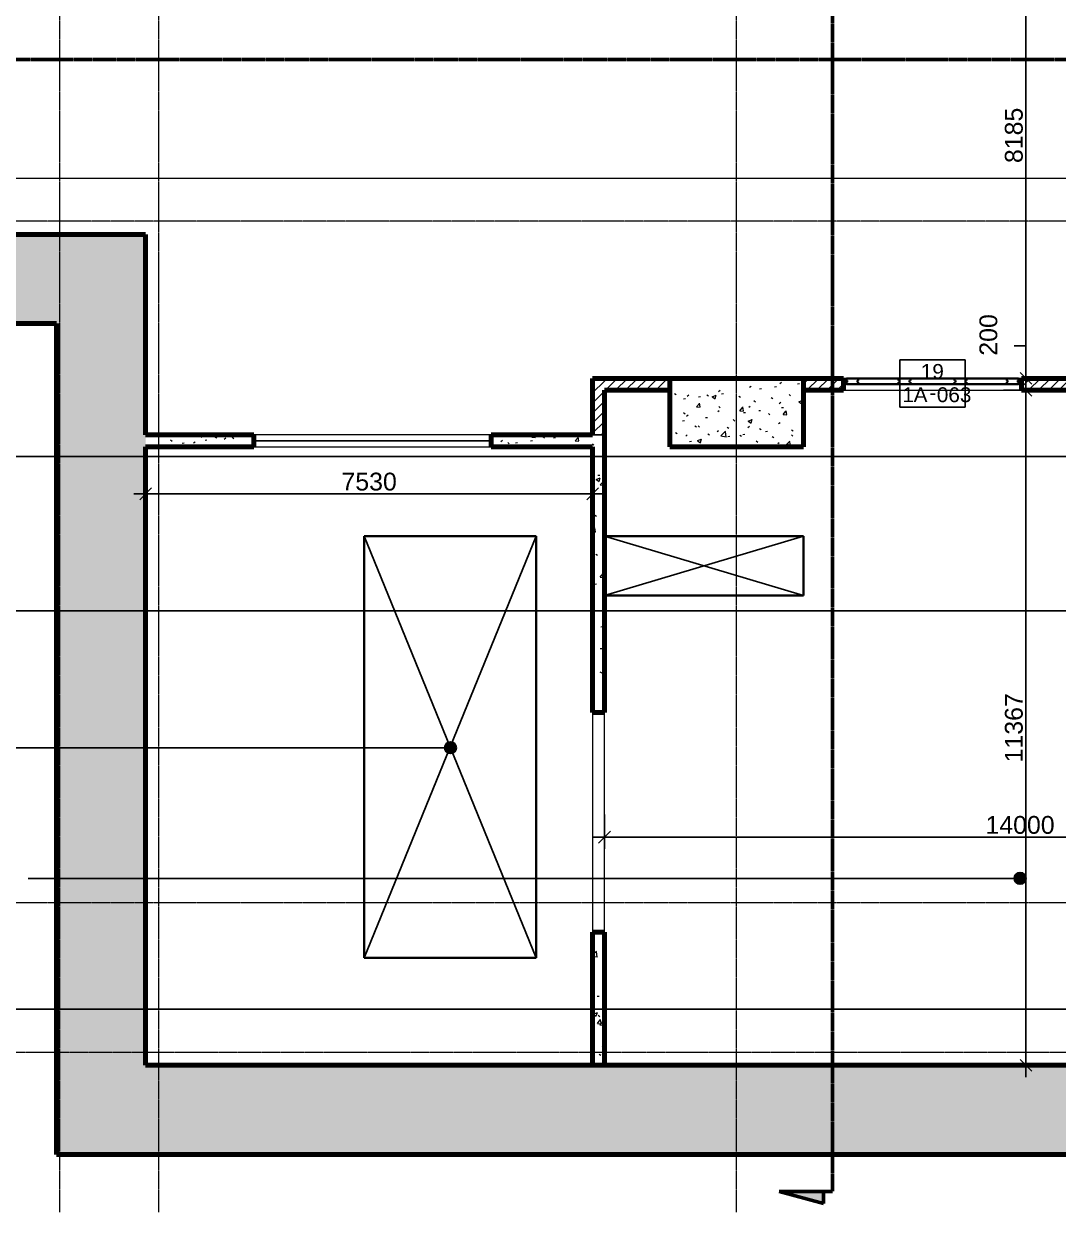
# Model space of a CAD drawing. Header units: millimetres. Extents: x -725999 to -647408, y -21008 to 19019.
# Drawn here: x -699690 to -682264, y -21008 to -994 of the extents above; entities that cross this region are included whole.
import ezdxf
from ezdxf.xclip import XClip

# ---------------------------------------------------------------- set-up
doc = ezdxf.new("R2010")
doc.units = ezdxf.units.MM
doc.header["$XCLIPFRAME"] = 0
doc.linetypes.add('DPA_Grid _ Level 100', pattern=[10, 5.5, -1.6, 1.3, -1.6])
for name, color, linetype, lineweight in [('_ _ A-DETL-OPENING', 1, 'Continuous', 25), ('A-ANNO-DIMS', 1, 'Continuous', 9), ('A-COLS', 5, 'Continuous', 70), ('A-COLS-E', 1, 'Continuous', 35), ('A-DETL-THIN', 1, 'Continuous', 25), ('A-DOOR', 3, 'Continuous', 25), ('A-DOOR-E', 2, 'Continuous', 25), ('A-DOOR-FRAM', 3, 'Continuous', 25), ('A-DOOR-IDEN', 3, 'Continuous', 25), ('A-FLOR-E', 2, 'Continuous', 35), ('A-GENM', 1, 'Continuous', 9), ('A-ROOM-IDEN', 3, 'Continuous', 25), ('A-WALL', 5, 'Continuous', 35), ('A-WALL-PATT', 1, 'Continuous', 9), ('G-ANNO-SECL', 3, 'Continuous', 9), ('S-GRID', 251, 'Continuous', 9), ('WALL-E', 2, 'Continuous', 9)]:
    doc.layers.add(name, color=color, linetype=linetype, lineweight=lineweight)
doc.styles.add('Arial_1', font='arial.ttf', dxfattribs={"height": 250})
doc.styles.add('Arial_2', font='arial.ttf', dxfattribs={"height": 300})
doc.styles.add('Arial_3', font='arial.ttf', dxfattribs={"height": 2.5})
doc.dimstyles.new('DPA-DIM-3_0_T-T', dxfattribs={"dimscale": 304.8, "dimtxt": 306.07782, "dimasz": 0.656168, "dimexe": 0.656168, "dimexo": 0.0625, "dimgap": 0.164042, "dimtad": 1, "dimdec": 0, "dimzin": 0, "dimdsep": 46, "dimtxsty": 'Arial_2', "dimblk1": 'OBLIQUE', "dimblk2": 'OBLIQUE', "dimsah": 1, "dimcen": 0.09, "dimdle": 0.656168, "dimadec": 8, "dimazin": 0, "dimtfac": 1, "dimtdec": 4, "dimtix": 1, "dimtmove": 0, "dimatfit": 3, "dimfxl": 1.312336, "dimfxlon": 1, "dimtvp": 1, "dimtolj": 1, "dimtzin": 0, "dimarcsym": 2})
doc.dimstyles.new('DPA-DIM-3_0_T-T_1', dxfattribs={"dimscale": 304.8, "dimtxt": 306.07782, "dimasz": 0.656168, "dimexe": 0.656168, "dimexo": 0.0625, "dimgap": 0.164042, "dimtad": 1, "dimdec": 0, "dimzin": 0, "dimdsep": 46, "dimtxsty": 'Arial_2', "dimblk1": 'OBLIQUE', "dimblk2": 'OBLIQUE', "dimsah": 1, "dimcen": 0.09, "dimdle": 0.656168, "dimadec": 8, "dimazin": 0, "dimtfac": 1, "dimtdec": 4, "dimtix": 1, "dimtmove": 1, "dimatfit": 3, "dimfxl": 1.312336, "dimfxlon": 1, "dimtvp": 1, "dimtolj": 1, "dimtzin": 0, "dimarcsym": 2})
pattern_1 = [(50, (0, 0), (728.7365, -63.7558), [76.2, -838.2]), (355, (0, 0), (-140.9716, 764.2276), [60.96, -670.56]), (100.451, (60.7, -5.3), (587.77, 700.46675), [64.76, -712.36]), (46.184, (0, 203.2), (1084.3162, -168.171), [114.3, -1257.3]), (96.636, (90.4, 189.2), (949.6099, 989.7098), [97.14, -1068.54]), (351.184, (0, 203.2), (949.6206, 989.7012), [91.44, -1005.84]), (21, (101.6, 152.4), (606.45787, -409.06057), [76.2, -838.2]), (326, (101.6, 152.4), (247.20834, 736.7529), [60.96, -670.56]), (71.451, (152.14, 118.3), (853.66825, 327.6855), [64.76, -712.36]), (37.5, (0, 0), (12.35469, 338.22012), [33.528, -628.904, 33.528, -647.192, -673.1]), (37.5, (0, 0), (12.35469, 338.22012), [-1343.152, 33.528, -639.572]), (7.5, (0, 0), (267.27887, 400.72213), [33.528, -354.584, 33.528, -613.664, -256.54]), (7.5, (0, 0), (267.27887, 400.72213), [-1035.304, 33.528, -223.012]), (327.5, (-226.57, 0), (542.36333, -22.91534), [33.528, -220.472, 33.528, -758.952, -1051.56]), (327.5, (-226.57, 0), (542.36333, -22.91534), [-1046.48, 33.528, -1018.032]), (317.5, (-328.17, 0), (592.51696, 101.7071), [33.528, -296.672, 33.528, -492.76, -746.76]), (317.5, (-328.17, 0), (592.51696, 101.7071), [-856.488, 33.528, -713.232])]
pattern_2 = [(45, (0, 0), (-84.852814, 84.852814), [])]

# ---------------------------------------------------------------- blocks, each defined once
blk = doc.blocks.new('A33 - _Wall_ Access Panel 3000 x 3000-18927020-4283-01 ENLARGED LOWER PLATFORM LEVEL - REFLECTED CEILING PLAN - SHEET 4')
at = {"layer": 'A-DOOR', "lineweight": 35}
for p, q in [((-572, 0), (-372, 0)), ((-572, -35), (-572, 0)), ((-372, 0), (-372, -35)), ((372, 0), (572, 0)), ((372, -35), (372, 0)), ((572, 0), (572, -35)), ((-1450, 0), (-1250, 0)), ((-1450, -35), (-1450, 0)), ((-1435, -35), (-1450, -35)), ((-1450, -100), (-1450, -65)), ((-1450, -65), (-1435, -65)), ((-1250, -100), (-1450, -100)), ((-1435, -65), (-1435, -35)), ((-1250, -35), (-1265, -35)), ((-1265, -35), (-1265, -65)), ((-1265, -35), (-1250, -35)), ((-1265, -65), (-1265, -35)), ((-1265, -65), (-1250, -65)), ((-1250, -65), (-1265, -65)), ((-1250, 0), (-1250, -35)), ((-1250, -35), (-1250, 0)), ((-1250, 0), (-572, 0)), ((-1250, -65), (-1250, -100)), ((-1250, -100), (-1250, -65)), ((-572, -100), (-1250, -100)), ((-572, 0), (-572, -35)), ((-557, -35), (-572, -35)), ((-572, -35), (-557, -35)), ((-572, -100), (-572, -65)), ((-572, -65), (-557, -65)), ((-557, -65), (-572, -65)), ((-572, -65), (-572, -100)), ((-372, -100), (-572, -100)), ((-557, -65), (-557, -35)), ((-557, -35), (-557, -65)), ((-372, -35), (-387, -35)), ((-387, -35), (-387, -65)), ((-387, -35), (-372, -35)), ((-387, -65), (-387, -35)), ((-387, -65), (-372, -65)), ((-372, -65), (-387, -65)), ((-372, -35), (-372, 0)), ((-372, 0), (372, 0)), ((-372, -65), (-372, -100)), ((-372, -100), (-372, -65)), ((372, -100), (-372, -100)), ((372, 0), (372, -35)), ((387, -35), (372, -35)), ((372, -35), (387, -35)), ((372, -100), (372, -65)), ((372, -65), (387, -65)), ((387, -65), (372, -65)), ((372, -65), (372, -100)), ((572, -100), (372, -100)), ((387, -65), (387, -35)), ((387, -35), (387, -65)), ((572, -35), (557, -35)), ((557, -35), (557, -65)), ((557, -35), (572, -35)), ((557, -65), (557, -35)), ((557, -65), (572, -65)), ((572, -65), (557, -65)), ((572, -35), (572, 0)), ((572, 0), (1250, 0)), ((572, -65), (572, -100)), ((572, -100), (572, -65)), ((1250, -100), (572, -100)), ((1250, 0), (1450, 0)), ((1250, -35), (1250, 0)), ((1250, 0), (1250, -35)), ((1265, -35), (1250, -35)), ((1250, -35), (1265, -35)), ((1250, -100), (1250, -65)), ((1250, -65), (1265, -65)), ((1265, -65), (1250, -65)), ((1250, -65), (1250, -100)), ((1450, -100), (1250, -100)), ((1265, -65), (1265, -35)), ((1265, -35), (1265, -65)), ((1450, -35), (1435, -35)), ((1435, -35), (1435, -65)), ((1435, -65), (1450, -65)), ((1450, 0), (1450, -35)), ((1450, -65), (1450, -100))]:
    blk.add_line(p, q, dxfattribs=at)
at = {"layer": 'A-DOOR-E'}
for p, q in [((-372, 0), (-572, 0)), ((-572, 0), (-572, -35)), ((-372, -35), (-372, 0)), ((372, 0), (372, -35)), ((572, 0), (372, 0)), ((572, -35), (572, 0)), ((-1250, 0), (-1450, 0)), ((-1450, 0), (-1450, -35)), ((-1450, -35), (-1435, -35)), ((-1435, -65), (-1450, -65)), ((-1450, -65), (-1450, -100)), ((-1450, -100), (-1250, -100)), ((-1435, -35), (-1435, -65)), ((-1265, -65), (-1265, -35)), ((-1265, -35), (-1250, -35)), ((-1250, -35), (-1265, -35)), ((-1265, -35), (-1265, -65)), ((-1265, -65), (-1265, -35)), ((-1265, -35), (-1250, -35)), ((-1250, -35), (-1265, -35)), ((-1265, -35), (-1265, -65)), ((-1265, -65), (-1265, -35)), ((-1265, -35), (-1250, -35)), ((-1265, -65), (-1265, -35)), ((-1265, -35), (-1250, -35)), ((-1265, -35), (-1250, -35)), ((-1265, -65), (-1265, -35)), ((-1250, -35), (-1265, -35)), ((-1265, -35), (-1265, -65)), ((-1250, -65), (-1265, -65)), ((-1265, -65), (-1250, -65)), ((-1250, -65), (-1265, -65)), ((-1265, -65), (-1250, -65)), ((-1250, -65), (-1265, -65)), ((-1250, -65), (-1265, -65)), ((-1250, -65), (-1265, -65)), ((-1265, -65), (-1250, -65)), ((-1250, -35), (-1250, 0)), ((-572, 0), (-1250, 0)), ((-1250, 0), (-1250, -35)), ((-1250, -35), (-1250, 0)), ((-1250, 0), (-572, 0)), ((-572, 0), (-1250, 0)), ((-1250, 0), (-1250, -35)), ((-1250, -35), (-1250, 0)), ((-1250, 0), (-572, 0)), ((-1250, -35), (-1250, 0)), ((-1250, 0), (-572, 0)), ((-1250, 0), (-572, 0)), ((-1250, -35), (-1250, 0)), ((-572, 0), (-1250, 0)), ((-1250, 0), (-1250, -35)), ((-1250, -100), (-1250, -65)), ((-1250, -65), (-1250, -100)), ((-1250, -100), (-1250, -65)), ((-1250, -65), (-1250, -100)), ((-1250, -100), (-1250, -65)), ((-1250, -100), (-1250, -65)), ((-1250, -100), (-1250, -65)), ((-1250, -65), (-1250, -100)), ((-1250, -100), (-572, -100)), ((-572, -100), (-1250, -100)), ((-1250, -100), (-572, -100)), ((-572, -100), (-1250, -100)), ((-572, -100), (-1250, -100)), ((-572, -100), (-1250, -100)), ((-1250, -100), (-572, -100)), ((-572, -35), (-572, 0)), ((-572, 0), (-572, -35)), ((-572, -35), (-572, 0)), ((-572, 0), (-572, -35)), ((-572, 0), (-572, -35)), ((-572, 0), (-572, -35)), ((-572, -35), (-572, 0)), ((-572, -35), (-557, -35)), ((-557, -35), (-572, -35)), ((-572, -35), (-557, -35)), ((-557, -35), (-572, -35)), ((-572, -35), (-557, -35)), ((-572, -35), (-557, -35)), ((-572, -35), (-557, -35)), ((-557, -35), (-572, -35)), ((-557, -65), (-572, -65)), ((-572, -65), (-572, -100)), ((-572, -100), (-572, -65)), ((-572, -65), (-557, -65)), ((-557, -65), (-572, -65)), ((-572, -65), (-572, -100)), ((-572, -100), (-572, -65)), ((-572, -65), (-557, -65)), ((-557, -65), (-572, -65)), ((-572, -65), (-572, -100)), ((-557, -65), (-572, -65)), ((-572, -65), (-572, -100)), ((-572, -65), (-572, -100)), ((-557, -65), (-572, -65)), ((-572, -100), (-572, -65)), ((-572, -65), (-557, -65)), ((-572, -100), (-372, -100)), ((-557, -35), (-557, -65)), ((-557, -65), (-557, -35)), ((-557, -35), (-557, -65)), ((-557, -65), (-557, -35)), ((-557, -35), (-557, -65)), ((-557, -35), (-557, -65)), ((-557, -35), (-557, -65)), ((-557, -65), (-557, -35)), ((-387, -65), (-387, -35)), ((-387, -35), (-372, -35)), ((-372, -35), (-387, -35)), ((-387, -35), (-387, -65)), ((-387, -65), (-387, -35)), ((-387, -35), (-372, -35)), ((-372, -35), (-387, -35)), ((-387, -35), (-387, -65)), ((-387, -65), (-387, -35)), ((-387, -35), (-372, -35)), ((-387, -65), (-387, -35)), ((-387, -35), (-372, -35)), ((-387, -35), (-372, -35)), ((-387, -65), (-387, -35)), ((-372, -35), (-387, -35)), ((-387, -35), (-387, -65)), ((-372, -65), (-387, -65)), ((-387, -65), (-372, -65)), ((-372, -65), (-387, -65)), ((-387, -65), (-372, -65)), ((-372, -65), (-387, -65)), ((-372, -65), (-387, -65)), ((-372, -65), (-387, -65)), ((-387, -65), (-372, -65)), ((372, 0), (-372, 0)), ((-372, 0), (-372, -35)), ((-372, -35), (-372, 0)), ((-372, 0), (372, 0)), ((372, 0), (-372, 0)), ((-372, 0), (-372, -35)), ((-372, -35), (-372, 0)), ((-372, 0), (372, 0)), ((-372, -35), (-372, 0)), ((-372, 0), (372, 0)), ((-372, 0), (372, 0)), ((-372, -35), (-372, 0)), ((372, 0), (-372, 0)), ((-372, 0), (-372, -35)), ((-372, -100), (-372, -65)), ((-372, -65), (-372, -100)), ((-372, -100), (-372, -65)), ((-372, -65), (-372, -100)), ((-372, -100), (-372, -65)), ((-372, -100), (-372, -65)), ((-372, -100), (-372, -65)), ((-372, -65), (-372, -100)), ((-372, -100), (372, -100)), ((372, -100), (-372, -100)), ((-372, -100), (372, -100)), ((372, -100), (-372, -100)), ((372, -100), (-372, -100)), ((372, -100), (-372, -100)), ((-372, -100), (372, -100)), ((372, -35), (372, 0)), ((372, 0), (372, -35)), ((372, -35), (372, 0)), ((372, 0), (372, -35)), ((372, 0), (372, -35)), ((372, 0), (372, -35)), ((372, -35), (372, 0)), ((372, -35), (387, -35)), ((387, -35), (372, -35)), ((372, -35), (387, -35)), ((387, -35), (372, -35)), ((372, -35), (387, -35)), ((372, -35), (387, -35)), ((372, -35), (387, -35)), ((387, -35), (372, -35)), ((387, -65), (372, -65)), ((372, -65), (372, -100)), ((372, -100), (372, -65)), ((372, -65), (387, -65)), ((387, -65), (372, -65)), ((372, -65), (372, -100)), ((372, -100), (372, -65)), ((372, -65), (387, -65)), ((387, -65), (372, -65)), ((372, -65), (372, -100)), ((387, -65), (372, -65)), ((372, -65), (372, -100)), ((372, -65), (372, -100)), ((387, -65), (372, -65)), ((372, -100), (372, -65)), ((372, -65), (387, -65)), ((372, -100), (572, -100)), ((387, -35), (387, -65)), ((387, -65), (387, -35)), ((387, -35), (387, -65)), ((387, -65), (387, -35)), ((387, -35), (387, -65)), ((387, -35), (387, -65)), ((387, -35), (387, -65)), ((387, -65), (387, -35)), ((557, -65), (557, -35)), ((557, -35), (572, -35)), ((572, -35), (557, -35)), ((557, -35), (557, -65)), ((557, -65), (557, -35)), ((557, -35), (572, -35)), ((572, -35), (557, -35)), ((557, -35), (557, -65)), ((557, -65), (557, -35)), ((557, -35), (572, -35)), ((557, -65), (557, -35)), ((557, -35), (572, -35)), ((557, -35), (572, -35)), ((557, -65), (557, -35)), ((572, -35), (557, -35)), ((557, -35), (557, -65)), ((572, -65), (557, -65)), ((557, -65), (572, -65)), ((572, -65), (557, -65)), ((557, -65), (572, -65)), ((572, -65), (557, -65)), ((572, -65), (557, -65)), ((572, -65), (557, -65)), ((557, -65), (572, -65)), ((1250, 0), (572, 0)), ((572, 0), (572, -35)), ((572, -35), (572, 0)), ((572, 0), (1250, 0)), ((1250, 0), (572, 0)), ((572, 0), (572, -35)), ((572, -35), (572, 0)), ((572, 0), (1250, 0)), ((572, -35), (572, 0)), ((572, 0), (1250, 0)), ((572, 0), (1250, 0)), ((572, -35), (572, 0)), ((1250, 0), (572, 0)), ((572, 0), (572, -35)), ((572, -100), (572, -65)), ((572, -65), (572, -100)), ((572, -100), (572, -65)), ((572, -65), (572, -100)), ((572, -100), (572, -65)), ((572, -100), (572, -65)), ((572, -100), (572, -65)), ((572, -65), (572, -100)), ((572, -100), (1250, -100)), ((1250, -100), (572, -100)), ((572, -100), (1250, -100)), ((1250, -100), (572, -100)), ((1250, -100), (572, -100)), ((1250, -100), (572, -100)), ((572, -100), (1250, -100)), ((1450, 0), (1250, 0)), ((1250, 0), (1250, -35)), ((1250, -35), (1250, 0)), ((1250, 0), (1250, -35)), ((1250, -35), (1250, 0)), ((1250, 0), (1250, -35)), ((1250, 0), (1250, -35)), ((1250, 0), (1250, -35)), ((1250, -35), (1250, 0)), ((1250, -35), (1265, -35)), ((1265, -35), (1250, -35)), ((1250, -35), (1265, -35)), ((1265, -35), (1250, -35)), ((1250, -35), (1265, -35)), ((1250, -35), (1265, -35)), ((1250, -35), (1265, -35)), ((1265, -35), (1250, -35)), ((1265, -65), (1250, -65)), ((1250, -65), (1250, -100)), ((1250, -100), (1250, -65)), ((1250, -65), (1265, -65)), ((1265, -65), (1250, -65)), ((1250, -65), (1250, -100)), ((1250, -100), (1250, -65)), ((1250, -65), (1265, -65)), ((1265, -65), (1250, -65)), ((1250, -65), (1250, -100)), ((1265, -65), (1250, -65)), ((1250, -65), (1250, -100)), ((1250, -65), (1250, -100)), ((1265, -65), (1250, -65)), ((1250, -100), (1250, -65)), ((1250, -65), (1265, -65)), ((1250, -100), (1450, -100)), ((1265, -35), (1265, -65)), ((1265, -65), (1265, -35)), ((1265, -35), (1265, -65)), ((1265, -65), (1265, -35)), ((1265, -35), (1265, -65)), ((1265, -35), (1265, -65)), ((1265, -35), (1265, -65)), ((1265, -65), (1265, -35)), ((1435, -65), (1435, -35)), ((1435, -35), (1450, -35)), ((1450, -65), (1435, -65)), ((1450, -35), (1450, 0)), ((1450, -100), (1450, -65))]:
    blk.add_line(p, q, dxfattribs=at)
at = {"layer": 'A-DOOR-FRAM'}
for p, q in [((-1500, 0), (-1500, -100)), ((-1450, 0), (-1500, 0)), ((-1500, -100), (-1450, -100)), ((-1450, -35), (-1450, 0)), ((-1435, -35), (-1450, -35)), ((-1450, -65), (-1435, -65)), ((-1450, -100), (-1450, -65)), ((-1435, -65), (-1435, -35)), ((1435, -65), (1435, -35)), ((1435, -35), (1450, -35)), ((1450, -65), (1435, -65)), ((1450, 0), (1500, 0)), ((1450, -35), (1450, 0)), ((1450, -100), (1450, -65)), ((1500, -100), (1450, -100)), ((1500, 0), (1500, -100))]:
    blk.add_line(p, q, dxfattribs=at)
blk = doc.blocks.new('vent_grill - vent_grill H5000xW4000-8531832-4283-01 ENLARGED LOWER PLATFORM LEVEL - REFLECTED CEILING PLAN - SHEET 4')
at = {"layer": 'A-DOOR-E'}
blk.add_line((-2000, 0), (2000, 0), dxfattribs=at)
blk = doc.blocks.new('Section - AEC_Section Tail - Filled-3249564-4283-01 ENLARGED LOWER PLATFORM LEVEL - REFLECTED CEILING PLAN - SHEET 4')
at = {"layer": 'G-ANNO-SECL'}
blk.add_hatch(color=256, dxfattribs=at).paths.add_polyline_path([(0, 1.54), (-2, 1.54), (0, 9)])
at = {"layer": 'G-ANNO-SECL', "lineweight": 50}
for p, q in [((0, 9), (-2, 1.54)), ((0, 9), (0, 0)), ((0, 1.54), (0, 9)), ((-2, 1.54), (0, 1.54))]:
    blk.add_line(p, q, dxfattribs=at)
blk = doc.blocks.new('DPA_Door Tag - Standard-4918896-4283-01 ENLARGED LOWER PLATFORM LEVEL - REFLECTED CEILING PLAN - SHEET 4')
at = {"layer": 'A-DOOR-IDEN'}
for p, q in [((-5.5, 4), (-5.5, -4)), ((-5.5, 4), (5.5, 4)), ((5.5, 4), (5.5, -4)), ((-5.5, -4), (5.5, -4))]:
    blk.add_line(p, q, dxfattribs=at)
at = {"layer": 'A-DOOR-IDEN', "lineweight": 9, "insert": (-0.53, -0.28), "char_height": 2.5, "width": 1.443, "attachment_point": 1, "style": 'Arial_3'}
blk.add_mtext('-', dxfattribs=at)
blk = doc.blocks.new('A33 - _Wall_ Access Panel 3000 x 3000-18927020-4180-01 LOWER PLATFORM LEVEL - REFLECTED CEILING PLAN')
at = {"layer": 'A-DOOR', "lineweight": 9}
for p, q in [((-572, 0), (-372, 0)), ((-572, -35), (-572, 0)), ((-372, 0), (-372, -35)), ((372, 0), (572, 0)), ((372, -35), (372, 0)), ((572, 0), (572, -35)), ((-1450, 0), (-1250, 0)), ((-1450, -35), (-1450, 0)), ((-1435, -35), (-1450, -35)), ((-1450, -100), (-1450, -65)), ((-1450, -65), (-1435, -65)), ((-1250, -100), (-1450, -100)), ((-1435, -65), (-1435, -35)), ((-1250, -35), (-1265, -35)), ((-1265, -35), (-1265, -65)), ((-1265, -35), (-1250, -35)), ((-1265, -65), (-1265, -35)), ((-1265, -65), (-1250, -65)), ((-1250, -65), (-1265, -65)), ((-1250, 0), (-1250, -35)), ((-1250, -35), (-1250, 0)), ((-1250, 0), (-572, 0)), ((-1250, -65), (-1250, -100)), ((-1250, -100), (-1250, -65)), ((-572, -100), (-1250, -100)), ((-572, 0), (-572, -35)), ((-557, -35), (-572, -35)), ((-572, -35), (-557, -35)), ((-572, -100), (-572, -65)), ((-572, -65), (-557, -65)), ((-557, -65), (-572, -65)), ((-572, -65), (-572, -100)), ((-372, -100), (-572, -100)), ((-557, -65), (-557, -35)), ((-557, -35), (-557, -65)), ((-372, -35), (-387, -35)), ((-387, -35), (-387, -65)), ((-387, -35), (-372, -35)), ((-387, -65), (-387, -35)), ((-387, -65), (-372, -65)), ((-372, -65), (-387, -65)), ((-372, -35), (-372, 0)), ((-372, 0), (372, 0)), ((-372, -65), (-372, -100)), ((-372, -100), (-372, -65)), ((372, -100), (-372, -100)), ((372, 0), (372, -35)), ((387, -35), (372, -35)), ((372, -35), (387, -35)), ((372, -100), (372, -65)), ((372, -65), (387, -65)), ((387, -65), (372, -65)), ((372, -65), (372, -100)), ((572, -100), (372, -100)), ((387, -65), (387, -35)), ((387, -35), (387, -65)), ((572, -35), (557, -35)), ((557, -35), (557, -65)), ((557, -35), (572, -35)), ((557, -65), (557, -35)), ((557, -65), (572, -65)), ((572, -65), (557, -65)), ((572, -35), (572, 0)), ((572, 0), (1250, 0)), ((572, -65), (572, -100)), ((572, -100), (572, -65)), ((1250, -100), (572, -100)), ((1250, 0), (1450, 0)), ((1250, -35), (1250, 0)), ((1250, 0), (1250, -35)), ((1265, -35), (1250, -35)), ((1250, -35), (1265, -35)), ((1250, -100), (1250, -65)), ((1250, -65), (1265, -65)), ((1265, -65), (1250, -65)), ((1250, -65), (1250, -100)), ((1450, -100), (1250, -100)), ((1265, -65), (1265, -35)), ((1265, -35), (1265, -65)), ((1450, -35), (1435, -35)), ((1435, -35), (1435, -65)), ((1435, -65), (1450, -65)), ((1450, 0), (1450, -35)), ((1450, -65), (1450, -100))]:
    blk.add_line(p, q, dxfattribs=at)
at = {"layer": 'A-DOOR-E'}
for p, q in [((-372, 0), (-572, 0)), ((-572, 0), (-572, -35)), ((-372, -35), (-372, 0)), ((372, 0), (372, -35)), ((572, 0), (372, 0)), ((572, -35), (572, 0)), ((-1250, 0), (-1450, 0)), ((-1450, 0), (-1450, -35)), ((-1450, -35), (-1435, -35)), ((-1435, -65), (-1450, -65)), ((-1450, -65), (-1450, -100)), ((-1450, -100), (-1250, -100)), ((-1435, -35), (-1435, -65)), ((-1265, -65), (-1265, -35)), ((-1265, -35), (-1250, -35)), ((-1250, -35), (-1265, -35)), ((-1265, -35), (-1265, -65)), ((-1265, -65), (-1265, -35)), ((-1265, -35), (-1250, -35)), ((-1250, -35), (-1265, -35)), ((-1265, -35), (-1265, -65)), ((-1265, -65), (-1265, -35)), ((-1265, -35), (-1250, -35)), ((-1265, -65), (-1265, -35)), ((-1265, -35), (-1250, -35)), ((-1265, -35), (-1250, -35)), ((-1265, -65), (-1265, -35)), ((-1250, -35), (-1265, -35)), ((-1265, -35), (-1265, -65)), ((-1250, -65), (-1265, -65)), ((-1265, -65), (-1250, -65)), ((-1250, -65), (-1265, -65)), ((-1265, -65), (-1250, -65)), ((-1250, -65), (-1265, -65)), ((-1250, -65), (-1265, -65)), ((-1250, -65), (-1265, -65)), ((-1265, -65), (-1250, -65)), ((-1250, -35), (-1250, 0)), ((-572, 0), (-1250, 0)), ((-1250, 0), (-1250, -35)), ((-1250, -35), (-1250, 0)), ((-1250, 0), (-572, 0)), ((-572, 0), (-1250, 0)), ((-1250, 0), (-1250, -35)), ((-1250, -35), (-1250, 0)), ((-1250, 0), (-572, 0)), ((-1250, -35), (-1250, 0)), ((-1250, 0), (-572, 0)), ((-1250, 0), (-572, 0)), ((-1250, -35), (-1250, 0)), ((-572, 0), (-1250, 0)), ((-1250, 0), (-1250, -35)), ((-1250, -100), (-1250, -65)), ((-1250, -65), (-1250, -100)), ((-1250, -100), (-1250, -65)), ((-1250, -65), (-1250, -100)), ((-1250, -100), (-1250, -65)), ((-1250, -100), (-1250, -65)), ((-1250, -100), (-1250, -65)), ((-1250, -65), (-1250, -100)), ((-1250, -100), (-572, -100)), ((-572, -100), (-1250, -100)), ((-1250, -100), (-572, -100)), ((-572, -100), (-1250, -100)), ((-572, -100), (-1250, -100)), ((-572, -100), (-1250, -100)), ((-1250, -100), (-572, -100)), ((-572, -35), (-572, 0)), ((-572, 0), (-572, -35)), ((-572, -35), (-572, 0)), ((-572, 0), (-572, -35)), ((-572, 0), (-572, -35)), ((-572, 0), (-572, -35)), ((-572, -35), (-572, 0)), ((-572, -35), (-557, -35)), ((-557, -35), (-572, -35)), ((-572, -35), (-557, -35)), ((-557, -35), (-572, -35)), ((-572, -35), (-557, -35)), ((-572, -35), (-557, -35)), ((-572, -35), (-557, -35)), ((-557, -35), (-572, -35)), ((-557, -65), (-572, -65)), ((-572, -65), (-572, -100)), ((-572, -100), (-572, -65)), ((-572, -65), (-557, -65)), ((-557, -65), (-572, -65)), ((-572, -65), (-572, -100)), ((-572, -100), (-572, -65)), ((-572, -65), (-557, -65)), ((-557, -65), (-572, -65)), ((-572, -65), (-572, -100)), ((-557, -65), (-572, -65)), ((-572, -65), (-572, -100)), ((-572, -65), (-572, -100)), ((-557, -65), (-572, -65)), ((-572, -100), (-572, -65)), ((-572, -65), (-557, -65)), ((-572, -100), (-372, -100)), ((-557, -35), (-557, -65)), ((-557, -65), (-557, -35)), ((-557, -35), (-557, -65)), ((-557, -65), (-557, -35)), ((-557, -35), (-557, -65)), ((-557, -35), (-557, -65)), ((-557, -35), (-557, -65)), ((-557, -65), (-557, -35)), ((-387, -65), (-387, -35)), ((-387, -35), (-372, -35)), ((-372, -35), (-387, -35)), ((-387, -35), (-387, -65)), ((-387, -65), (-387, -35)), ((-387, -35), (-372, -35)), ((-372, -35), (-387, -35)), ((-387, -35), (-387, -65)), ((-387, -65), (-387, -35)), ((-387, -35), (-372, -35)), ((-387, -65), (-387, -35)), ((-387, -35), (-372, -35)), ((-387, -35), (-372, -35)), ((-387, -65), (-387, -35)), ((-372, -35), (-387, -35)), ((-387, -35), (-387, -65)), ((-372, -65), (-387, -65)), ((-387, -65), (-372, -65)), ((-372, -65), (-387, -65)), ((-387, -65), (-372, -65)), ((-372, -65), (-387, -65)), ((-372, -65), (-387, -65)), ((-372, -65), (-387, -65)), ((-387, -65), (-372, -65)), ((372, 0), (-372, 0)), ((-372, 0), (-372, -35)), ((-372, -35), (-372, 0)), ((-372, 0), (372, 0)), ((372, 0), (-372, 0)), ((-372, 0), (-372, -35)), ((-372, -35), (-372, 0)), ((-372, 0), (372, 0)), ((-372, -35), (-372, 0)), ((-372, 0), (372, 0)), ((-372, 0), (372, 0)), ((-372, -35), (-372, 0)), ((372, 0), (-372, 0)), ((-372, 0), (-372, -35)), ((-372, -100), (-372, -65)), ((-372, -65), (-372, -100)), ((-372, -100), (-372, -65)), ((-372, -65), (-372, -100)), ((-372, -100), (-372, -65)), ((-372, -100), (-372, -65)), ((-372, -100), (-372, -65)), ((-372, -65), (-372, -100)), ((-372, -100), (372, -100)), ((372, -100), (-372, -100)), ((-372, -100), (372, -100)), ((372, -100), (-372, -100)), ((372, -100), (-372, -100)), ((372, -100), (-372, -100)), ((-372, -100), (372, -100)), ((372, -35), (372, 0)), ((372, 0), (372, -35)), ((372, -35), (372, 0)), ((372, 0), (372, -35)), ((372, 0), (372, -35)), ((372, 0), (372, -35)), ((372, -35), (372, 0)), ((372, -35), (387, -35)), ((387, -35), (372, -35)), ((372, -35), (387, -35)), ((387, -35), (372, -35)), ((372, -35), (387, -35)), ((372, -35), (387, -35)), ((372, -35), (387, -35)), ((387, -35), (372, -35)), ((387, -65), (372, -65)), ((372, -65), (372, -100)), ((372, -100), (372, -65)), ((372, -65), (387, -65)), ((387, -65), (372, -65)), ((372, -65), (372, -100)), ((372, -100), (372, -65)), ((372, -65), (387, -65)), ((387, -65), (372, -65)), ((372, -65), (372, -100)), ((387, -65), (372, -65)), ((372, -65), (372, -100)), ((372, -65), (372, -100)), ((387, -65), (372, -65)), ((372, -100), (372, -65)), ((372, -65), (387, -65)), ((372, -100), (572, -100)), ((387, -35), (387, -65)), ((387, -65), (387, -35)), ((387, -35), (387, -65)), ((387, -65), (387, -35)), ((387, -35), (387, -65)), ((387, -35), (387, -65)), ((387, -35), (387, -65)), ((387, -65), (387, -35)), ((557, -65), (557, -35)), ((557, -35), (572, -35)), ((572, -35), (557, -35)), ((557, -35), (557, -65)), ((557, -65), (557, -35)), ((557, -35), (572, -35)), ((572, -35), (557, -35)), ((557, -35), (557, -65)), ((557, -65), (557, -35)), ((557, -35), (572, -35)), ((557, -65), (557, -35)), ((557, -35), (572, -35)), ((557, -35), (572, -35)), ((557, -65), (557, -35)), ((572, -35), (557, -35)), ((557, -35), (557, -65)), ((572, -65), (557, -65)), ((557, -65), (572, -65)), ((572, -65), (557, -65)), ((557, -65), (572, -65)), ((572, -65), (557, -65)), ((572, -65), (557, -65)), ((572, -65), (557, -65)), ((557, -65), (572, -65)), ((1250, 0), (572, 0)), ((572, 0), (572, -35)), ((572, -35), (572, 0)), ((572, 0), (1250, 0)), ((1250, 0), (572, 0)), ((572, 0), (572, -35)), ((572, -35), (572, 0)), ((572, 0), (1250, 0)), ((572, -35), (572, 0)), ((572, 0), (1250, 0)), ((572, 0), (1250, 0)), ((572, -35), (572, 0)), ((1250, 0), (572, 0)), ((572, 0), (572, -35)), ((572, -100), (572, -65)), ((572, -65), (572, -100)), ((572, -100), (572, -65)), ((572, -65), (572, -100)), ((572, -100), (572, -65)), ((572, -100), (572, -65)), ((572, -100), (572, -65)), ((572, -65), (572, -100)), ((572, -100), (1250, -100)), ((1250, -100), (572, -100)), ((572, -100), (1250, -100)), ((1250, -100), (572, -100)), ((1250, -100), (572, -100)), ((1250, -100), (572, -100)), ((572, -100), (1250, -100)), ((1450, 0), (1250, 0)), ((1250, 0), (1250, -35)), ((1250, -35), (1250, 0)), ((1250, 0), (1250, -35)), ((1250, -35), (1250, 0)), ((1250, 0), (1250, -35)), ((1250, 0), (1250, -35)), ((1250, 0), (1250, -35)), ((1250, -35), (1250, 0)), ((1250, -35), (1265, -35)), ((1265, -35), (1250, -35)), ((1250, -35), (1265, -35)), ((1265, -35), (1250, -35)), ((1250, -35), (1265, -35)), ((1250, -35), (1265, -35)), ((1250, -35), (1265, -35)), ((1265, -35), (1250, -35)), ((1265, -65), (1250, -65)), ((1250, -65), (1250, -100)), ((1250, -100), (1250, -65)), ((1250, -65), (1265, -65)), ((1265, -65), (1250, -65)), ((1250, -65), (1250, -100)), ((1250, -100), (1250, -65)), ((1250, -65), (1265, -65)), ((1265, -65), (1250, -65)), ((1250, -65), (1250, -100)), ((1265, -65), (1250, -65)), ((1250, -65), (1250, -100)), ((1250, -65), (1250, -100)), ((1265, -65), (1250, -65)), ((1250, -100), (1250, -65)), ((1250, -65), (1265, -65)), ((1250, -100), (1450, -100)), ((1265, -35), (1265, -65)), ((1265, -65), (1265, -35)), ((1265, -35), (1265, -65)), ((1265, -65), (1265, -35)), ((1265, -35), (1265, -65)), ((1265, -35), (1265, -65)), ((1265, -35), (1265, -65)), ((1265, -65), (1265, -35)), ((1435, -65), (1435, -35)), ((1435, -35), (1450, -35)), ((1450, -65), (1435, -65)), ((1450, -35), (1450, 0)), ((1450, -100), (1450, -65))]:
    blk.add_line(p, q, dxfattribs=at)
at = {"layer": 'A-DOOR-FRAM'}
for p, q in [((-1500, 0), (-1500, -100)), ((-1450, 0), (-1500, 0)), ((-1500, -100), (-1450, -100)), ((-1450, -35), (-1450, 0)), ((-1435, -35), (-1450, -35)), ((-1450, -65), (-1435, -65)), ((-1450, -100), (-1450, -65)), ((-1435, -65), (-1435, -35)), ((1435, -65), (1435, -35)), ((1435, -35), (1450, -35)), ((1450, -65), (1435, -65)), ((1450, 0), (1500, 0)), ((1450, -35), (1450, 0)), ((1450, -100), (1450, -65)), ((1500, -100), (1450, -100)), ((1500, 0), (1500, -100))]:
    blk.add_line(p, q, dxfattribs=at)
blk = doc.blocks.new('vent_grill - vent_grill H5000xW4000-8531832-4180-01 LOWER PLATFORM LEVEL - REFLECTED CEILING PLAN')
at = {"layer": 'A-DOOR-E'}
blk.add_line((-2000, 0), (2000, 0), dxfattribs=at)
blk = doc.blocks.new('Stucture Guage3 - Stucture Guage-9321298-4180-01 LOWER PLATFORM LEVEL - REFLECTED CEILING PLAN')
at = {"layer": 'A-GENM'}
blk.add_line((-653199, -3599), (-708629, -3599), dxfattribs=at)
blk = doc.blocks.new('C-1-PP19-AR-4180-01-B_20250908-040939_EXDOWNLIGHT')
at = {"layer": 'A-DOOR-E', "rotation": 180}
blk.add_blockref('A33 - _Wall_ Access Panel 3000 x 3000-18927020-4180-01 LOWER PLATFORM LEVEL - REFLECTED CEILING PLAN', (60300, -10645), dxfattribs=at)
at = {"layer": 'A-DOOR-E'}
blk.add_blockref('vent_grill - vent_grill H5000xW4000-8531832-4180-01 LOWER PLATFORM LEVEL - REFLECTED CEILING PLAN', (50865, -11595), dxfattribs=at)
at = {"layer": 'A-GENM'}
blk.add_blockref('Stucture Guage3 - Stucture Guage-9321298-4180-01 LOWER PLATFORM LEVEL - REFLECTED CEILING PLAN', (743759, -3579), dxfattribs=at)
blk = doc.blocks.new('_Oblique')
at = {"color": 0, "linetype": 'ByBlock', "lineweight": -2}
blk.add_line((-0.5, -0.5), (0.5, 0.5), dxfattribs=at)
blk = doc.blocks.new('*D784')
at = {"layer": 'A-ANNO-DIMS', "color": 0, "lineweight": -2, "transparency": 16777216}
for p, q in [((0, -3987), (0, -4568)), ((7530, -3987), (7530, -4568)), ((-200, -4368), (7730, -4368))]:
    blk.add_line(p, q, dxfattribs=at)
at = {"layer": 'Defpoints', "color": 0, "transparency": 16777216}
for p in [(0, -3968), (7530, -3968), (7530, -4368)]:
    blk.add_point(p, dxfattribs=at)
at = {"layer": 'A-ANNO-DIMS', "color": 0, "lineweight": -2, "transparency": 16777216, "xscale": 200, "yscale": 200, "zscale": 200, "rotation": 180}
blk.add_blockref('_Oblique', (0, -4368), dxfattribs=at)
at = {"layer": 'A-ANNO-DIMS', "color": 0, "lineweight": -2, "transparency": 16777216, "xscale": 200, "yscale": 200, "zscale": 200}
blk.add_blockref('_Oblique', (7530, -4368), dxfattribs=at)
at = {"layer": 'A-ANNO-DIMS', "color": 0, "transparency": 16777216, "insert": (3765, -4165), "char_height": 300, "width": 1107.53, "attachment_point": 5, "style": 'Arial_2'}
blk.add_mtext('\\A1;7530', dxfattribs=at)
blk = doc.blocks.new('*D791')
at = {"layer": 'A-ANNO-DIMS', "color": 0, "lineweight": -2, "transparency": 16777216}
for p, q in [((7730, -9768), (7730, -10349)), ((21730, -9768), (21730, -10349)), ((7530, -10149), (21930, -10149))]:
    blk.add_line(p, q, dxfattribs=at)
at = {"layer": 'Defpoints', "color": 0, "transparency": 16777216}
for p in [(7730, -9749), (21730, -9749), (21730, -10149)]:
    blk.add_point(p, dxfattribs=at)
at = {"layer": 'A-ANNO-DIMS', "color": 0, "lineweight": -2, "transparency": 16777216, "xscale": 200, "yscale": 200, "zscale": 200, "rotation": 180}
blk.add_blockref('_Oblique', (7730, -10149), dxfattribs=at)
at = {"layer": 'A-ANNO-DIMS', "color": 0, "lineweight": -2, "transparency": 16777216, "xscale": 200, "yscale": 200, "zscale": 200}
blk.add_blockref('_Oblique', (21730, -10149), dxfattribs=at)
at = {"layer": 'A-ANNO-DIMS', "color": 0, "transparency": 16777216, "insert": (14730, -9946), "char_height": 300, "width": 1384.41, "attachment_point": 5, "style": 'Arial_2'}
blk.add_mtext('\\A1;14000', dxfattribs=at)
blk = doc.blocks.new('*D804')
at = {"layer": 'A-ANNO-DIMS', "color": 0, "lineweight": -2, "transparency": 16777216}
for p, q in [((14830, -14192), (14830, -2425)), ((14449, -2625), (15030, -2625)), ((14449, -13992), (15030, -13992))]:
    blk.add_line(p, q, dxfattribs=at)
at = {"layer": 'Defpoints', "color": 0, "transparency": 16777216}
for p in [(14430, -2625), (14830, -2625), (14430, -13992)]:
    blk.add_point(p, dxfattribs=at)
at = {"layer": 'A-ANNO-DIMS', "color": 0, "lineweight": -2, "transparency": 16777216, "xscale": 200, "yscale": 200, "zscale": 200}
for p, rotation in [((14830, -2625), 90), ((14830, -13992), 270)]:
    blk.add_blockref('_Oblique', p, dxfattribs=dict(at, rotation=rotation))
at = {"layer": 'A-ANNO-DIMS', "color": 0, "transparency": 16777216, "insert": (14627, -8309), "char_height": 300, "width": 1384.41, "attachment_point": 5, "rotation": 90, "style": 'Arial_2'}
blk.add_mtext('\\A1;11367', dxfattribs=at)
blk = doc.blocks.new('*D805')
at = {"layer": 'A-ANNO-DIMS', "color": 0, "lineweight": -2, "transparency": 16777216}
for p, q in [((14630, -1878), (14830, -1878)), ((14830, -1878), (14830, -2425)), ((14830, -2825), (14830, -2225)), ((14449, -2425), (15030, -2425)), ((14449, -2625), (15030, -2625))]:
    blk.add_line(p, q, dxfattribs=at)
at = {"layer": 'Defpoints', "color": 0, "transparency": 16777216}
for p in [(14430, -2425), (14830, -2425), (14430, -2625)]:
    blk.add_point(p, dxfattribs=at)
at = {"layer": 'A-ANNO-DIMS', "color": 0, "lineweight": -2, "transparency": 16777216, "xscale": 200, "yscale": 200, "zscale": 200}
for p, rotation in [((14830, -2425), 90), ((14830, -2625), 270)]:
    blk.add_blockref('_Oblique', p, dxfattribs=dict(at, rotation=rotation))
at = {"layer": 'A-ANNO-DIMS', "color": 0, "transparency": 16777216, "insert": (14046, -2043), "char_height": 300, "width": 830.65, "attachment_point": 1, "rotation": 90, "line_spacing_factor": 0.941778, "style": 'Arial_2'}
blk.add_mtext('\\A1;200', dxfattribs=at)
blk = doc.blocks.new('*D806')
at = {"layer": 'A-ANNO-DIMS', "color": 0, "lineweight": -2, "transparency": 16777216}
for p, q in [((14830, -2625), (14830, 5960)), ((14449, 5760), (15030, 5760)), ((14449, -2425), (15030, -2425))]:
    blk.add_line(p, q, dxfattribs=at)
at = {"layer": 'Defpoints', "color": 0, "transparency": 16777216}
for p in [(14430, 5760), (14830, 5760), (14430, -2425)]:
    blk.add_point(p, dxfattribs=at)
at = {"layer": 'A-ANNO-DIMS', "color": 0, "lineweight": -2, "transparency": 16777216, "xscale": 200, "yscale": 200, "zscale": 200}
for p, rotation in [((14830, 5760), 90), ((14830, -2425), 270)]:
    blk.add_blockref('_Oblique', p, dxfattribs=dict(at, rotation=rotation))
at = {"layer": 'A-ANNO-DIMS', "color": 0, "transparency": 16777216, "insert": (14627, 1667), "char_height": 300, "width": 1107.53, "attachment_point": 5, "rotation": 90, "style": 'Arial_2'}
blk.add_mtext('\\A1;8185', dxfattribs=at)
blk = doc.blocks.new('*U744')
at = {"layer": '_ _ A-DETL-OPENING'}
for p, q in [((7730.1, -6082.4), (11080.1, -5082.4)), ((7730.1, -5082.4), (11080.1, -6082.4)), ((7730.1, -6082.4), (7730.1, -5082.4)), ((7730.1, -5082.4), (11080.1, -5082.4)), ((11080.1, -5082.4), (11080.1, -6082.4)), ((11080.1, -6082.4), (7730.1, -6082.4))]:
    blk.add_line(p, q, dxfattribs=at)
at = {"layer": 'S-GRID', "linetype": 'DPA_Grid _ Level 100'}
for p, q in [((-1444.9, -16466.6), (-1444.9, 22660)), ((220.1, -16466.6), (220.1, 22660)), ((9955.1, -16466.6), (9955.1, 22660)), ((45315.1, 220), (-27001, 220)), ((45315.1, -11255), (-27001, -11255)), ((-27001, -13772), (45315.1, -13772))]:
    blk.add_line(p, q, dxfattribs=at)
at = {"layer": 'A-ANNO-DIMS'}
for base, p1, p2, override, picture, middle in [((14829.8, 5760), (14429.8, -2425.4), (14429.8, 5760), {"dimpost": '<>', "dimfxl": 8185.411812}, '*D806', (14626.6, 1667.3)), ((14829.8, -2625.4), (14429.8, -13992), (14429.8, -2625.4), {"dimpost": '<>', "dimfxl": 11366.585193}, '*D804', (14626.5, -8308.7))]:
    dim = blk.add_linear_dim(base=base, p1=p1, p2=p2, angle=270, dimstyle='DPA-DIM-3_0_T-T', override=override, dxfattribs=at)
    dim.commit()
    dim.dimension.update_dxf_attribs({"geometry": picture, "text_midpoint": middle})
dim = blk.add_linear_dim(base=(14829.8, -2425.4), p1=(14429.8, -2625.4), p2=(14429.8, -2425.4), angle=270, dimstyle='DPA-DIM-3_0_T-T_1', override={"dimpost": '<>', "dimfxl": 200}, dxfattribs=at)
dim.commit()
dim.dimension.update_dxf_attribs({"geometry": '*D805', "text_midpoint": (14590.4, -1877.9), "dimtype": 160, "text_rotation": 90})
for base, p1, p2, override, picture, middle in [((7530.1, -4368.1), (0.1, -3968.1), (7530.1, -3968.1), {"dimpost": '<>', "dimfxl": 7530.000007}, '*D784', (3765.1, -4164.8)), ((21730.1, -10148.7), (7730.1, -9748.7), (21730.1, -9748.7), {"dimpost": '<>', "dimfxl": 13999.999988}, '*D791', (14730.1, -9945.5))]:
    dim = blk.add_linear_dim(base=base, p1=p1, p2=p2, dimstyle='DPA-DIM-3_0_T-T', override=override, dxfattribs=at)
    dim.commit()
    dim.dimension.update_dxf_attribs({"geometry": picture, "text_midpoint": middle})

msp = doc.modelspace()

# ---------------------------------------------------------------- hatches: boundary and pattern name
at = {"layer": 'A-COLS-E', "lineweight": 9}
h = msp.add_hatch(dxfattribs=at)
h.set_pattern_fill('FP_1', color=256, style=0, pattern_type=2)
h.set_pattern_definition(pattern_1)
h.paths.add_polyline_path([(-686557, -8116), (-686557, -6966), (-688807, -6966), (-688807, -8116), (-687180, -8116)])
at = {"layer": 'A-ROOM-IDEN'}
h = msp.add_hatch(color=256, dxfattribs=at)
edge = h.paths.add_edge_path()
edge.add_arc((-692501, -13185), 100, 0, 360)
h = msp.add_hatch(color=256, dxfattribs=at)
edge = h.paths.add_edge_path()
edge.add_arc((-682906, -15385), 100, 0, 360)
at = {"layer": 'A-WALL-PATT', "lineweight": 9}
h = msp.add_hatch(dxfattribs=at)
h.set_pattern_fill('FP_1', color=256, style=0, pattern_type=2)
h.set_pattern_definition(pattern_1)
h.paths.add_polyline_path([(-699137, -6041), (-699137, -4541), (-722166, -4541), (-722166, -6041), (-704673, -6041)])
h = msp.add_hatch(dxfattribs=at)
h.set_pattern_fill('FP_1', color=256, style=0, pattern_type=2)
h.set_pattern_definition(pattern_1)
h.paths.add_polyline_path([(-699137, -20033), (-697637, -20033), (-697637, -4541), (-699137, -4541), (-699137, -12189)])
h = msp.add_hatch(dxfattribs=at)
h.set_pattern_fill('FP_2', color=256, style=0, pattern_type=2)
h.set_pattern_definition(pattern_2)
h.paths.add_polyline_path([(-690107, -7916), (-689907, -7916), (-689907, -6966), (-690107, -6966)])
h = msp.add_hatch(dxfattribs=at)
h.set_pattern_fill('FP_2', color=256, style=0, pattern_type=2)
h.set_pattern_definition(pattern_2)
h.paths.add_polyline_path([(-688807, -7166), (-688807, -6966), (-689907, -6966), (-689907, -7166), (-689367, -7166)])
h = msp.add_hatch(dxfattribs=at)
h.set_pattern_fill('FP_2', color=256, style=0, pattern_type=2)
h.set_pattern_definition(pattern_2)
h.paths.add_polyline_path([(-680907, -7166), (-680907, -6966), (-682882, -6966), (-682882, -7166), (-682807, -7166)])
h.paths.add_polyline_path([(-685882, -7166), (-685882, -6966), (-686557, -6966), (-686557, -7166), (-686087, -7166)])
h = msp.add_hatch(dxfattribs=at)
h.set_pattern_fill('FP_1', color=256, style=0, pattern_type=2)
h.set_pattern_definition(pattern_1)
h.paths.add_polyline_path([(-690107, -8116), (-690107, -7916), (-691817, -7916), (-691817, -8116), (-691553, -8116)])
h.paths.add_polyline_path([(-695817, -8116), (-695817, -7916), (-697637, -7916), (-697637, -8116), (-695926, -8116)])
h = msp.add_hatch(dxfattribs=at)
h.set_pattern_fill('FP_1', color=256, style=0, pattern_type=2)
h.set_pattern_definition(pattern_1)
h.paths.add_polyline_path([(-690107, -18533), (-689907, -18533), (-689907, -16291), (-690107, -16291), (-690107, -17502)])
h.paths.add_polyline_path([(-689907, -12591), (-689907, -7916), (-690107, -7916), (-690107, -12591)])
h = msp.add_hatch(dxfattribs=at)
h.set_pattern_fill('FP_1', color=256, style=0, pattern_type=2)
h.set_pattern_definition(pattern_1)
h.paths.add_polyline_path([(-697637, -20033), (-652322, -20033), (-652322, -18533), (-697637, -18533)])

# ---------------------------------------------------------------- linework, layer by layer
at = {"color": 250, "lineweight": 35}
for p, q in [((-693957, -16723), (-693957, -9623)), ((-693957, -9623), (-691057, -9623)), ((-691057, -9623), (-691057, -16723)), ((-691057, -16723), (-693957, -16723))]:
    msp.add_line(p, q, dxfattribs=at)
at = {"layer": 'A-COLS'}
for p, q in [((-688807, -8116), (-688807, -6966)), ((-688807, -6966), (-686557, -6966)), ((-686557, -6966), (-686557, -8116)), ((-686557, -8116), (-688807, -8116))]:
    msp.add_line(p, q, dxfattribs=at)
at = {"layer": 'A-DETL-THIN'}
for p, q in [((-693957, -16723), (-691057, -9623)), ((-693957, -9623), (-691057, -16723))]:
    msp.add_line(p, q, dxfattribs=at)
at = {"layer": 'A-FLOR-E'}
for p, q in [((-697637, -4541), (-722166, -4541)), ((-722166, -4541), (-697637, -4541)), ((-691057, -9623), (-693957, -9623)), ((-693957, -9623), (-693957, -16723)), ((-693957, -9623), (-691057, -9623)), ((-693957, -16723), (-693957, -9623)), ((-691057, -9623), (-693957, -9623)), ((-693957, -9623), (-693957, -16723)), ((-693957, -9623), (-691057, -9623)), ((-693957, -16723), (-693957, -9623)), ((-691057, -16723), (-691057, -9623)), ((-691057, -9623), (-691057, -16723)), ((-691057, -16723), (-691057, -9623)), ((-691057, -9623), (-691057, -16723)), ((-689907, -9623), (-686557, -9623)), ((-689907, -10623), (-689907, -9623)), ((-686557, -9623), (-689907, -9623)), ((-689907, -9623), (-689907, -10623)), ((-686557, -9623), (-686557, -10623)), ((-686557, -10623), (-686557, -9623)), ((-686557, -10623), (-689907, -10623)), ((-689907, -10623), (-686557, -10623)), ((-693957, -16723), (-691057, -16723)), ((-691057, -16723), (-693957, -16723)), ((-693957, -16723), (-691057, -16723)), ((-691057, -16723), (-693957, -16723)), ((-653823, -18533), (-697637, -18533)), ((-697637, -18533), (-653823, -18533)), ((-653822, -18533), (-697637, -18533)), ((-697637, -18533), (-653822, -18533))]:
    msp.add_line(p, q, dxfattribs=at)
at = {"layer": 'A-ROOM-IDEN'}
for p, q in [((-679457, -8279), (-700104, -8279)), ((-669177, -10879), (-701380, -10879)), ((-692501, -13185), (-700673, -13185)), ((-682906, -15385), (-699618, -15385)), ((-673426, -17586), (-700898, -17586))]:
    msp.add_line(p, q, dxfattribs=at)
for centre in [(-692501, -13185), (-682906, -15385)]:
    msp.add_circle(centre, 100, dxfattribs=at)
at = {"layer": 'A-WALL', "color": 7, "lineweight": 70}
for p, q in [((-722166, -4541), (-699137, -4541)), ((-699137, -4541), (-697637, -4541)), ((-697637, -4541), (-697637, -7916)), ((-699137, -6041), (-722166, -6041)), ((-699137, -20033), (-699137, -6041)), ((-690107, -7916), (-690107, -6966)), ((-690107, -6966), (-689907, -6966)), ((-689907, -6966), (-688807, -6966)), ((-688807, -6966), (-688807, -7166)), ((-686557, -7066), (-686557, -6966)), ((-686557, -6966), (-685882, -6966)), ((-685882, -6966), (-685882, -7066)), ((-682882, -7066), (-682882, -6966)), ((-682882, -6966), (-680907, -6966)), ((-689907, -7166), (-689907, -7916)), ((-688807, -7166), (-689907, -7166)), ((-686557, -7166), (-686557, -7066)), ((-685882, -7166), (-686557, -7166)), ((-685882, -7066), (-685882, -7166)), ((-682882, -7166), (-682882, -7066)), ((-680907, -7166), (-682882, -7166)), ((-697637, -7916), (-695817, -7916)), ((-695817, -7916), (-695817, -8016)), ((-691817, -8016), (-691817, -7916)), ((-691817, -7916), (-690107, -7916)), ((-689907, -7916), (-689907, -12591)), ((-697637, -8116), (-697637, -18533)), ((-695817, -8116), (-697637, -8116)), ((-695817, -8016), (-695817, -8116)), ((-691817, -8116), (-691817, -8016)), ((-690107, -8116), (-691817, -8116)), ((-690107, -12591), (-690107, -8116)), ((-689907, -12591), (-690107, -12591)), ((-690107, -18533), (-690107, -16291)), ((-690107, -16291), (-689907, -16291)), ((-689907, -16291), (-689907, -18533)), ((-697637, -18533), (-653822, -18533)), ((-689907, -18533), (-690107, -18533)), ((-697637, -20033), (-699137, -20033)), ((-652322, -20033), (-697637, -20033))]:
    msp.add_line(p, q, dxfattribs=at)
at = {"layer": 'A-WALL', "lineweight": 9}
for p, q in [((-689907, -7916), (-690107, -7916)), ((-690107, -7916), (-689907, -7916))]:
    msp.add_line(p, q, dxfattribs=at)
at = {"layer": 'G-ANNO-SECL', "linetype": 'DPA_Grid _ Level 100', "lineweight": 50}
for p, q in [((-686066, 15163), (-686066, -20659)), ((-724175, -1598), (-650342, -1598))]:
    msp.add_line(p, q, dxfattribs=at)
at = {"layer": 'WALL-E'}
for p, q in [((-685882, -6966), (-685882, -7166)), ((-682882, -6966), (-685882, -6966)), ((-682882, -6966), (-682882, -7166)), ((-685882, -7166), (-682882, -7166)), ((-695817, -7916), (-695817, -8116)), ((-691817, -7916), (-695817, -7916)), ((-691817, -8116), (-691817, -7916)), ((-695817, -8116), (-691817, -8116)), ((-691057, -9623), (-693957, -9623)), ((-693957, -9623), (-691057, -9623)), ((-693957, -9623), (-693957, -16723)), ((-693957, -16723), (-693957, -9623)), ((-691057, -16723), (-691057, -9623)), ((-691057, -9623), (-691057, -16723)), ((-689907, -10623), (-689907, -9623)), ((-689907, -9623), (-689907, -10623)), ((-689907, -9623), (-686557, -9623)), ((-686557, -9623), (-689907, -9623)), ((-686557, -9623), (-686557, -10623)), ((-686557, -10623), (-686557, -9623)), ((-686557, -10623), (-689907, -10623)), ((-689907, -10623), (-686557, -10623)), ((-690107, -12591), (-690107, -16291)), ((-689907, -12591), (-690107, -12591)), ((-689907, -16291), (-689907, -12591)), ((-690107, -16291), (-689907, -16291)), ((-693957, -16723), (-691057, -16723)), ((-691057, -16723), (-693957, -16723)), ((-690107, -18533), (-689907, -18533)), ((-689907, -18533), (-690107, -18533))]:
    msp.add_line(p, q, dxfattribs=at)

# ---------------------------------------------------------------- block references
msp.add_blockref('*U744', (-697637, -4541))
ref = msp.add_blockref('C-1-PP19-AR-4180-01-B_20250908-040939_EXDOWNLIGHT', (-744682, 3579))
XClip(ref).set_block_clipping_path([(22516.8245944298, -23611.999870506), (95859.307995774, 7199.9972603895)])
at = {"layer": 'A-DOOR-E', "rotation": 180}
msp.add_blockref('A33 - _Wall_ Access Panel 3000 x 3000-18927020-4283-01 ENLARGED LOWER PLATFORM LEVEL - REFLECTED CEILING PLAN - SHEET 4', (-684382, -7066), dxfattribs=at)
at = {"layer": 'A-DOOR-E'}
msp.add_blockref('vent_grill - vent_grill H5000xW4000-8531832-4283-01 ENLARGED LOWER PLATFORM LEVEL - REFLECTED CEILING PLAN - SHEET 4', (-693817, -8016), dxfattribs=at)
at = {"layer": 'A-DOOR-IDEN', "lineweight": 9, "xscale": 99.99999999999993, "yscale": 99.99999999999993, "zscale": 99.99999999999993}
msp.add_blockref('DPA_Door Tag - Standard-4918896-4283-01 ENLARGED LOWER PLATFORM LEVEL - REFLECTED CEILING PLAN - SHEET 4', (-684382, -7051), dxfattribs=at)
at = {"layer": 'G-ANNO-SECL', "lineweight": 25, "xscale": 99.99999999999993, "yscale": 99.99999999999993, "zscale": 99.99999999999993, "rotation": 89.99999999999947}
msp.add_blockref('Section - AEC_Section Tail - Filled-3249564-4283-01 ENLARGED LOWER PLATFORM LEVEL - REFLECTED CEILING PLAN - SHEET 4', (-686066, -20659), dxfattribs=at)

# ---------------------------------------------------------------- texts
at = {"layer": 'A-DOOR-IDEN', "lineweight": 9, "char_height": 250, "attachment_point": 1, "style": 'Arial_1'}
for s, insert, width in [('19', (-684579, -6724), 464.98), ('1', (-684889, -7116), 232.49), ('A', (-684699, -7116), 280.59), ('063', (-684309, -7116), 697.47)]:
    msp.add_mtext(s, dxfattribs=dict(at, insert=insert, width=width))

doc.saveas('drawing.dxf')
